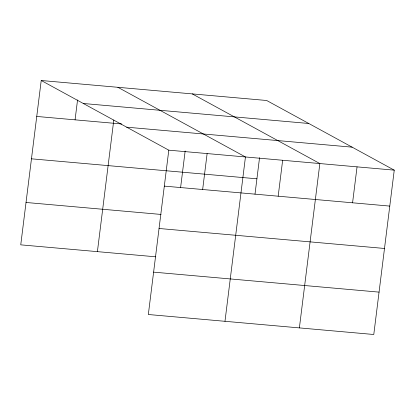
<?xml version="1.0" encoding="UTF-8"?>
<svg xmlns="http://www.w3.org/2000/svg" width="415" height="415" viewBox="0 0 415 415"><rect width="100%" height="100%" fill="white"/><g stroke="black" fill="none" stroke-linecap="round" stroke-linejoin="round"><path stroke-width="0.62" d="M41.22 80.505L168.796 150.173L148.331 314.508L373.78 334.495L394.25 170.155L266.669 100.492L41.22 80.505L20.75 244.845L155.77 256.812M75.068 119.842L77.548 99.948M97.406 251.635L113.798 120.028M180.598 187.611L185.157 151.019M202.65 189.51L207.126 153.571M224.982 321.303L245.452 156.969L117.87 87.3M254.997 194.21L259.557 157.617M278.175 196.202L282.651 160.263M299.381 327.897L319.851 163.562L192.27 93.899M352.574 202.795L357.05 166.861M83.322 103.496L308.77 123.483M36.743 116.444L121.735 123.976M126.7 127.182L352.148 147.169M168.796 150.173L394.25 170.155M31.467 158.815L256.916 178.803M164.319 186.112L389.773 206.094M26.026 202.473L161.046 214.441M159.044 228.483L384.498 248.466M153.607 272.136L379.061 292.124"/></g></svg>
